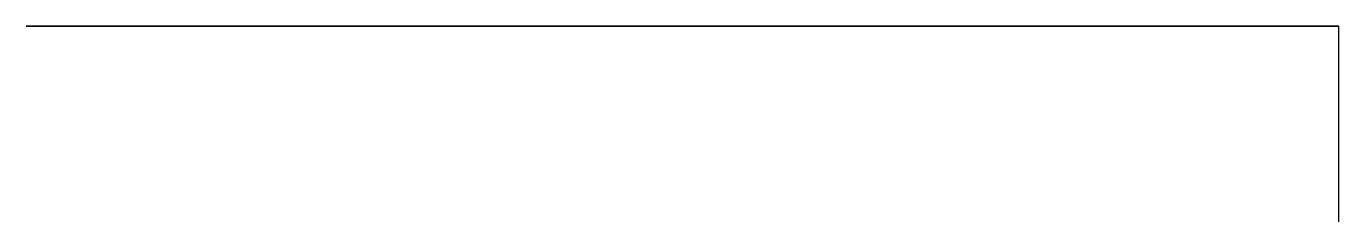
# Model space of a CAD drawing. Extents: x -1.52 to 1, y 2.75 to 3.12.
import ezdxf

# ---------------------------------------------------------------- set-up
doc = ezdxf.new("R2010")
doc.units = 0
doc.header["$LTSCALE"] = 0.01
doc.linetypes.add('HIDDEN', pattern=[9.525, 6.35, -3.175])
for name, color, linetype in [('RIGHT-HID', 3, 'HIDDEN'), ('RIGHT-VIS', 7, 'CONTINUOUS'), ('TOP-DIM', 1, 'CONTINUOUS'), ('TOP-VIS', 7, 'CONTINUOUS')]:
    doc.layers.add(name, color=color, linetype=linetype)

msp = doc.modelspace()

# ---------------------------------------------------------------- linework, layer by layer
at = {"layer": 'RIGHT-HID'}
for p, q in [((1, 2.75, -0.5125), (1, 3.125, -0.5125)), ((1, 2.75, -0.2625), (1, 3.125, -0.2625)), ((1, 2.75, -4.1375), (1, 3.125, -4.1375)), ((1, 2.75, -0.8875), (1, 3.125, -0.8875))]:
    msp.add_line(p, q, dxfattribs=at)
at = {"layer": 'RIGHT-VIS'}
for p, q in [((1, 2.75, -4.3875), (1, 3.125, -4.3875)), ((1, 3.125, -0.0125), (1, 3.125, -4.3875)), ((1, 2.75, -0.0125), (1, 3.125, -0.0125)), ((1, 2.75, -0.0125), (1, 2.75, -4.3875))]:
    msp.add_line(p, q, dxfattribs=at)
at = {"layer": 'TOP-DIM', "extrusion": (0, 1, 0)}
for p, q in [((-1.035, 3.125, -1.0125), (-1.215, 3.125, -1.0125)), ((-1.035, 3.125, -4.0125), (-1.215, 3.125, -4.0125)), ((-1.125, 3.125, -1.1025), (-1.125, 3.125, -0.9225)), ((-1.125, 3.125, -4.1025), (-1.125, 3.125, -3.9225)), ((-0.935, 3.125, -0.3875), (-1.115, 3.125, -0.3875)), ((-1.025, 3.125, -0.4775), (-1.025, 3.125, -0.2975)), ((-0.035, 3.125, -1.0125), (-0.215, 3.125, -1.0125)), ((-0.035, 3.125, -4.0125), (-0.215, 3.125, -4.0125)), ((-0.125, 3.125, -1.1025), (-0.125, 3.125, -0.9225)), ((-0.125, 3.125, -4.1025), (-0.125, 3.125, -3.9225)), ((0.815, 3.125, -0.3875), (0.635, 3.125, -0.3875)), ((0.725, 3.125, -0.4775), (0.725, 3.125, -0.2975))]:
    msp.add_line(p, q, dxfattribs=at)
at = {"layer": 'TOP-VIS'}
for p, q in [((-1.525, 3.125, -4.3875), (1, 3.125, -4.3875)), ((-1.525, 3.125, -0.0125), (-1.525, 3.125, -4.3875)), ((1, 3.125, -0.0125), (-1.525, 3.125, -0.0125)), ((-1.25, 3.125, -1.0125), (-1.25, 3.125, -4.0125)), ((-1.025, 3.125, -0.5125), (0.725, 3.125, -0.5125)), ((0.725, 3.125, -0.2625), (-1.025, 3.125, -0.2625)), ((-1, 3.125, -4.0125), (-1, 3.125, -1.0125)), ((-0.25, 3.125, -1.0125), (-0.25, 3.125, -4.0125)), ((0, 3.125, -4.0125), (0, 3.125, -1.0125)), ((1, 3.125, -4.3875), (1, 3.125, -0.0125))]:
    msp.add_line(p, q, dxfattribs=at)
at = {"layer": 'TOP-VIS', "extrusion": (0, 1, 0)}
for centre, start, end in [((1.125, -1.0125, 3.125), 360, 180), ((1.125, -4.0125, 3.125), 180, 0), ((1.025, -0.3875, 3.125), 270, 90), ((0.125, -1.0125, 3.125), 360, 180), ((0.125, -4.0125, 3.125), 180, 0), ((-0.725, -0.3875, 3.125), 90, 270)]:
    msp.add_arc(centre, 0.125, start, end, dxfattribs=at)

doc.saveas('drawing.dxf')
